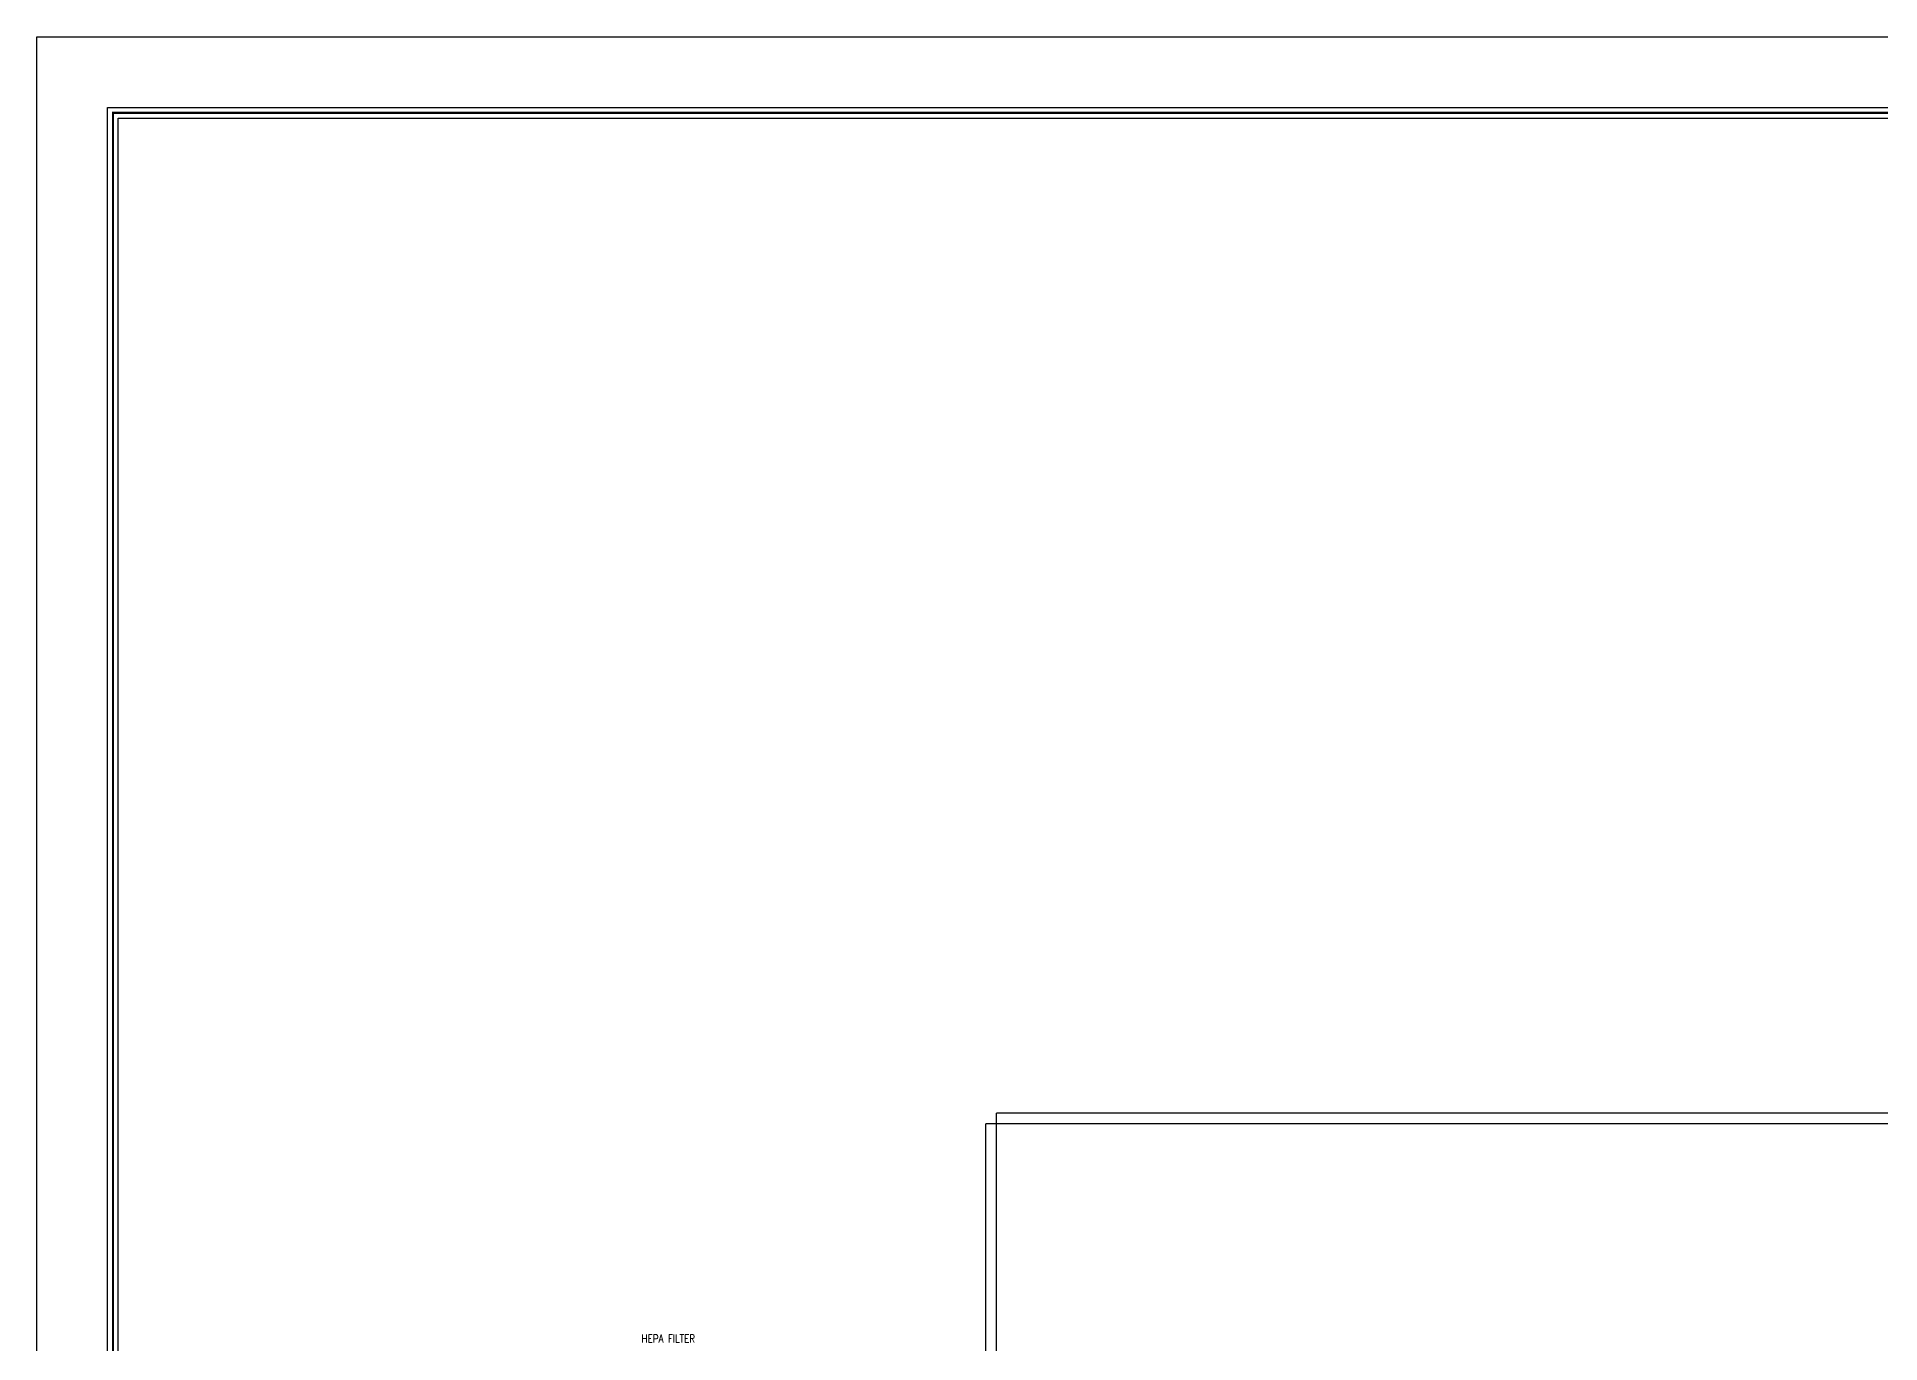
# Model space of a CAD drawing. Header units: millimetres. Extents: x -1288794 to 2153086, y -2701644 to -1335282.
# Drawn here: x 1703173 to 1737730, y -1488307 to -1463806 of the extents above; entities that cross this region are included whole.
import ezdxf

# ---------------------------------------------------------------- set-up
doc = ezdxf.new("R2010")
doc.units = ezdxf.units.MM
doc.header["$LTSCALE"] = 100
for name, color, linetype in [('AC-CHR', 60, 'Continuous'), ('AC-CHS', 30, 'Continuous'), ('AC-FAD TEXT', 6, 'Continuous'), ('LOGO LINE', 7, 'Continuous'), ('LOGO1LINE', 7, 'Continuous')]:
    doc.layers.add(name, color=color, linetype=linetype)
doc.styles.add('SIMPLEX', font='simplex.shx', dxfattribs={"width": 0.8})

msp = doc.modelspace()

# ---------------------------------------------------------------- linework, layer by layer
at = {"layer": 'AC-CHR'}
for p in [(1752517.4, -1483993.6), (1721161.9, -1508796.8)]:
    msp.add_line(p, (1721161.9, -1483993.6), dxfattribs=at)
at = {"layer": 'AC-CHS'}
for p in [(1720961.9, -1508648.1), (1752717.4, -1484193.9)]:
    msp.add_line(p, (1720961.9, -1484193.9), dxfattribs=at)
at = {"layer": 'LOGO LINE'}
msp.add_lwpolyline([(1781931.1, -1519493.9), (1703173, -1519493.9), (1703173, -1463806.4), (1781931.1, -1463806.4)], close=True, dxfattribs=at)
at = {"layer": 'LOGO1LINE'}
for points in [[(1780605.2, -1518168), (1704498.9, -1518168), (1704498.9, -1465132.3), (1780605.2, -1465132.3)], [(1770296.5, -1517969.1), (1704697.8, -1517969.1), (1704697.8, -1465331.1), (1770296.5, -1465331.1)]]:
    msp.add_lwpolyline(points, close=True, dxfattribs=at)
at = {"layer": 'LOGO1LINE', "const_width": 39.8}
msp.add_lwpolyline([(1780505.7, -1518068.5), (1704598.4, -1518068.5), (1704598.4, -1465231.7), (1780505.7, -1465231.7)], close=True, dxfattribs=at)

# ---------------------------------------------------------------- texts
at = {"layer": 'AC-FAD TEXT', "style": 'SIMPLEX', "width": 0.8}
msp.add_text('HEPA FILTER', height=150, dxfattribs=at).set_placement((1714509.7, -1488297.7))

doc.saveas('drawing.dxf')
